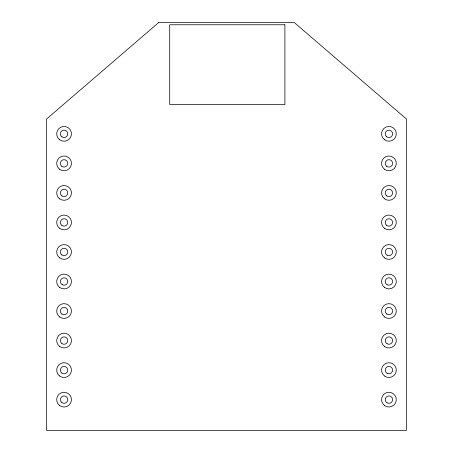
<?xml version="1.0" encoding="UTF-8"?>
<svg xmlns="http://www.w3.org/2000/svg" width="453" height="453" viewBox="0 0 453 453"><rect width="100%" height="100%" fill="white"/><g stroke="black" fill="none" stroke-linecap="round" stroke-linejoin="round"><path stroke-width="0.68" d="M158.573 22.65L46.5 119.077L46.5 430.35L406.5 430.35L406.5 119.077L294.427 22.65L158.573 22.65M284.897 24.768L169.722 24.768L169.722 104.501L284.897 104.501L284.897 24.768M384.518 139.756A7.384 7.384 0 0 0 396.262 134.705A7.384 7.384 0 0 0 386.013 127.061A7.384 7.384 0 0 0 384.518 139.756M386.72 136.8A3.692 3.692 0 0 0 392.598 134.275A3.692 3.692 0 0 0 387.474 130.447A3.692 3.692 0 0 0 386.72 136.8M384.518 169.292A7.384 7.384 0 0 0 396.262 164.235A7.384 7.384 0 0 0 386.013 156.591A7.384 7.384 0 0 0 384.518 169.292M386.72 166.33A3.692 3.692 0 0 0 392.598 163.805A3.692 3.692 0 0 0 387.474 159.983A3.692 3.692 0 0 0 386.72 166.33M384.518 198.822A7.384 7.384 0 0 0 396.262 193.771A7.384 7.384 0 0 0 386.013 186.126A7.384 7.384 0 0 0 384.518 198.822M386.72 195.866A3.692 3.692 0 0 0 392.598 193.34A3.692 3.692 0 0 0 387.474 189.513A3.692 3.692 0 0 0 386.72 195.866M384.518 228.357A7.384 7.384 0 0 0 396.262 223.301A7.384 7.384 0 0 0 386.013 215.656A7.384 7.384 0 0 0 384.518 228.357M386.72 225.396A3.692 3.692 0 0 0 392.598 222.87A3.692 3.692 0 0 0 387.474 219.048A3.692 3.692 0 0 0 386.72 225.396M384.518 257.887A7.384 7.384 0 0 0 396.262 252.836A7.384 7.384 0 0 0 386.013 245.192A7.384 7.384 0 0 0 384.518 257.887M387.083 255.169A3.692 3.692 0 0 0 392.621 251.97A3.692 3.692 0 0 0 387.083 248.776A3.692 3.692 0 0 0 387.083 255.169M384.518 287.423A7.384 7.384 0 0 0 396.262 282.366A7.384 7.384 0 0 0 386.013 274.722A7.384 7.384 0 0 0 384.518 287.423M387.083 284.699A3.692 3.692 0 0 0 392.621 281.506A3.692 3.692 0 0 0 387.083 278.306A3.692 3.692 0 0 0 387.083 284.699M384.518 316.953A7.384 7.384 0 0 0 396.262 311.902A7.384 7.384 0 0 0 386.013 304.257A7.384 7.384 0 0 0 384.518 316.953M386.72 313.997A3.692 3.692 0 0 0 392.598 311.471A3.692 3.692 0 0 0 387.474 307.649A3.692 3.692 0 0 0 386.72 313.997M384.518 346.488A7.384 7.384 0 0 0 396.262 341.437A7.384 7.384 0 0 0 386.013 333.787A7.384 7.384 0 0 0 384.518 346.488M387.083 343.765A3.692 3.692 0 0 0 392.621 340.571A3.692 3.692 0 0 0 387.083 337.372A3.692 3.692 0 0 0 387.083 343.765M384.518 376.018A7.384 7.384 0 0 0 396.262 370.967A7.384 7.384 0 0 0 386.013 363.323A7.384 7.384 0 0 0 384.518 376.018M387.083 373.3A3.692 3.692 0 0 0 392.621 370.101A3.692 3.692 0 0 0 387.083 366.907A3.692 3.692 0 0 0 387.083 373.3M384.518 405.554A7.384 7.384 0 0 0 396.262 400.503A7.384 7.384 0 0 0 386.013 392.853A7.384 7.384 0 0 0 384.518 405.554M387.083 402.83A3.692 3.692 0 0 0 392.621 399.637A3.692 3.692 0 0 0 387.083 396.437A3.692 3.692 0 0 0 387.083 402.83M59.654 405.554A7.384 7.384 0 0 0 71.404 400.503A7.384 7.384 0 0 0 61.149 392.853A7.384 7.384 0 0 0 59.654 405.554M61.863 402.592A3.692 3.692 0 0 0 67.735 400.067A3.692 3.692 0 0 0 62.61 396.245A3.692 3.692 0 0 0 61.863 402.592M59.654 376.018A7.384 7.384 0 0 0 71.404 370.967A7.384 7.384 0 0 0 61.149 363.323A7.384 7.384 0 0 0 59.654 376.018M61.863 373.062A3.692 3.692 0 0 0 67.735 370.537A3.692 3.692 0 0 0 62.61 366.715A3.692 3.692 0 0 0 61.863 373.062M59.654 346.488A7.384 7.384 0 0 0 71.404 341.437A7.384 7.384 0 0 0 61.149 333.787A7.384 7.384 0 0 0 59.654 346.488M61.863 343.527A3.692 3.692 0 0 0 67.735 341.001A3.692 3.692 0 0 0 62.61 337.179A3.692 3.692 0 0 0 61.863 343.527M59.654 316.953A7.384 7.384 0 0 0 71.404 311.902A7.384 7.384 0 0 0 61.149 304.257A7.384 7.384 0 0 0 59.654 316.953M61.863 313.997A3.692 3.692 0 0 0 67.735 311.471A3.692 3.692 0 0 0 62.61 307.649A3.692 3.692 0 0 0 61.863 313.997M59.654 287.423A7.384 7.384 0 0 0 71.404 282.366A7.384 7.384 0 0 0 61.149 274.722A7.384 7.384 0 0 0 59.654 287.423M62.225 284.699A3.692 3.692 0 0 0 67.763 281.506A3.692 3.692 0 0 0 62.225 278.306A3.692 3.692 0 0 0 62.225 284.699M59.654 257.887A7.384 7.384 0 0 0 71.404 252.836A7.384 7.384 0 0 0 61.149 245.192A7.384 7.384 0 0 0 59.654 257.887M61.863 254.931A3.692 3.692 0 0 0 67.735 252.406A3.692 3.692 0 0 0 62.61 248.584A3.692 3.692 0 0 0 61.863 254.931M59.654 228.357A7.384 7.384 0 0 0 71.404 223.301A7.384 7.384 0 0 0 61.149 215.656A7.384 7.384 0 0 0 59.654 228.357M61.863 225.396A3.692 3.692 0 0 0 67.735 222.87A3.692 3.692 0 0 0 62.61 219.048A3.692 3.692 0 0 0 61.863 225.396M59.654 198.822A7.384 7.384 0 0 0 71.404 193.771A7.384 7.384 0 0 0 61.149 186.126A7.384 7.384 0 0 0 59.654 198.822M61.863 195.866A3.692 3.692 0 0 0 67.735 193.34A3.692 3.692 0 0 0 62.61 189.513A3.692 3.692 0 0 0 61.863 195.866M59.654 169.292A7.384 7.384 0 0 0 71.404 164.235A7.384 7.384 0 0 0 61.149 156.591A7.384 7.384 0 0 0 59.654 169.292M61.863 166.33A3.692 3.692 0 0 0 67.735 163.805A3.692 3.692 0 0 0 62.61 159.983A3.692 3.692 0 0 0 61.863 166.33M59.654 139.756A7.384 7.384 0 0 0 71.404 134.705A7.384 7.384 0 0 0 61.149 127.061A7.384 7.384 0 0 0 59.654 139.756M61.863 136.8A3.692 3.692 0 0 0 67.735 134.275A3.692 3.692 0 0 0 62.61 130.447A3.692 3.692 0 0 0 61.863 136.8"/></g></svg>
